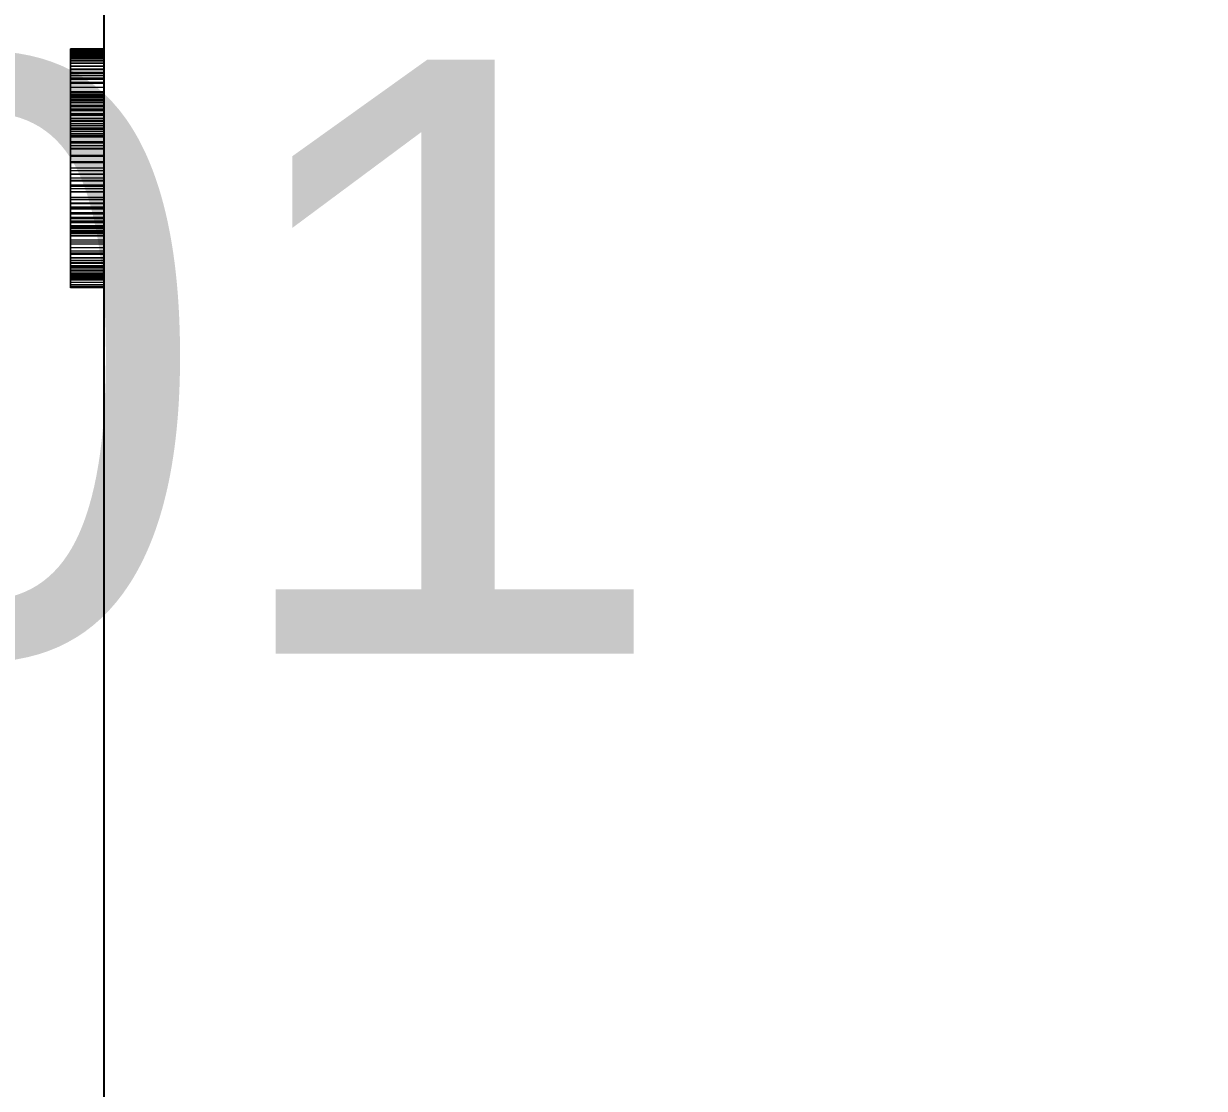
# Model space of a CAD drawing. Header units: millimetres. Extents: x 18 to 1043, y 90 to 420.
# Drawn here: x 272.21 to 279.24, y 129.53 to 135.87 of the extents above; entities that cross this region are included whole.
import ezdxf

# ---------------------------------------------------------------- set-up
doc = ezdxf.new("R2010")
doc.units = ezdxf.units.MM
doc.linetypes.add('WP_HIDDEN', pattern=[2.3, 1.5, -0.8])
for name, color, linetype, lineweight in [('ANNOTATIONS', 7, 'CONTINUOUS', 18), ('DIMENSIONS', 7, 'CONTINUOUS', 18), ('HIDDEN', 7, 'WP_HIDDEN', 13), ('VISIBLE', 7, 'CONTINUOUS', 25)]:
    doc.layers.add(name, color=color, linetype=linetype, lineweight=lineweight)
doc.styles.add('CJK', font='Arial Unicode.ttf')
doc.styles.add('OpenSansCondensed-Light', font='OpenSansCondensed-Light.ttf')
doc.dimstyles.new('EZDXF', dxfattribs={"dimtxt": 0.25, "dimasz": 0.175, "dimexe": 0.375, "dimexo": 0.125, "dimgap": 0.1, "dimtad": 1, "dimlfac": 100, "dimzin": 12, "dimdsep": 46, "dimtxsty": 'OpenSansCondensed-Light', "dimblk": 'ARCHTICK', "dimcen": 2.5, "dimazin": 3, "dimtfac": 0.5, "dimtmove": 2, "dimatfit": 3})

# ---------------------------------------------------------------- blocks, each defined once
blk = doc.blocks.new('_ARCHTICK')
at = {"color": 0, "linetype": 'BYBLOCK', "const_width": 0.15}
blk.add_lwpolyline([(-0.5, -0.5), (0.5, 0.5)], dxfattribs=at)

msp = doc.modelspace()

# ---------------------------------------------------------------- linework, layer by layer
at = {"layer": 'HIDDEN', "ltscale": 1.538462}
for p, q in [((272.69231, 135.71894), (272.49231, 135.71894)), ((272.49231, 135.71894), (272.49231, 134.66298)), ((272.49231, 134.29582), (272.49231, 135.71894)), ((272.49231, 135.71518), (272.49231, 135.716)), ((272.69231, 135.716), (272.49231, 135.716)), ((272.49231, 135.716), (272.49231, 135.7153)), ((272.69231, 135.7153), (272.49231, 135.7153)), ((272.49231, 135.7153), (272.49231, 135.71318)), ((272.49231, 135.7127), (272.49231, 135.71518)), ((272.69231, 135.71518), (272.49231, 135.71518)), ((272.69231, 135.71318), (272.49231, 135.71318)), ((272.49231, 135.71318), (272.49231, 135.70965)), ((272.69231, 135.71894), (272.69231, 134.66298)), ((272.69231, 134.29582), (272.69231, 135.71894)), ((272.69231, 135.716), (272.69231, 135.7153)), ((272.69231, 135.71518), (272.69231, 135.716)), ((272.69231, 135.7153), (272.69231, 135.71318)), ((272.69231, 135.7127), (272.69231, 135.71518)), ((272.69231, 135.71318), (272.69231, 135.70965)), ((272.49231, 135.70857), (272.49231, 135.7127)), ((272.69231, 135.7127), (272.49231, 135.7127)), ((272.69231, 135.70965), (272.49231, 135.70965)), ((272.49231, 135.70965), (272.49231, 135.70471)), ((272.49231, 135.70279), (272.49231, 135.70857)), ((272.69231, 135.70857), (272.49231, 135.70857)), ((272.69231, 135.70471), (272.49231, 135.70471)), ((272.49231, 135.70471), (272.49231, 135.69836)), ((272.49231, 135.69535), (272.49231, 135.70279)), ((272.69231, 135.70279), (272.49231, 135.70279)), ((272.69231, 135.69836), (272.49231, 135.69836)), ((272.49231, 135.69836), (272.49231, 135.6906)), ((272.49231, 135.68626), (272.49231, 135.69535)), ((272.69231, 135.69535), (272.49231, 135.69535)), ((272.69231, 135.6906), (272.49231, 135.6906)), ((272.49231, 135.6906), (272.49231, 135.68143)), ((272.49231, 135.67552), (272.49231, 135.68626)), ((272.69231, 135.68626), (272.49231, 135.68626)), ((272.69231, 135.68143), (272.49231, 135.68143)), ((272.49231, 135.68143), (272.49231, 135.67084)), ((272.49231, 135.66313), (272.49231, 135.67552)), ((272.69231, 135.67552), (272.49231, 135.67552)), ((272.69231, 135.67084), (272.49231, 135.67084)), ((272.49231, 135.67084), (272.49231, 135.65885)), ((272.49231, 135.64882), (272.49231, 135.66313)), ((272.69231, 135.66313), (272.49231, 135.66313)), ((272.69231, 135.65885), (272.49231, 135.65885)), ((272.49231, 135.65885), (272.49231, 135.64544)), ((272.49231, 135.63234), (272.49231, 135.64882)), ((272.69231, 135.64882), (272.49231, 135.64882)), ((272.69231, 135.64544), (272.49231, 135.64544)), ((272.49231, 135.64544), (272.49231, 135.63062)), ((272.69231, 135.70857), (272.69231, 135.7127)), ((272.69231, 135.70965), (272.69231, 135.70471)), ((272.69231, 135.70279), (272.69231, 135.70857)), ((272.69231, 135.70471), (272.69231, 135.69836)), ((272.69231, 135.69535), (272.69231, 135.70279)), ((272.69231, 135.69836), (272.69231, 135.6906)), ((272.69231, 135.68626), (272.69231, 135.69535)), ((272.69231, 135.6906), (272.69231, 135.68143)), ((272.69231, 135.67552), (272.69231, 135.68626)), ((272.69231, 135.68143), (272.69231, 135.67084)), ((272.69231, 135.66313), (272.69231, 135.67552)), ((272.69231, 135.67084), (272.69231, 135.65885)), ((272.69231, 135.64882), (272.69231, 135.66313)), ((272.69231, 135.65885), (272.69231, 135.64544)), ((272.69231, 135.63234), (272.69231, 135.64882)), ((272.69231, 135.64544), (272.69231, 135.63062)), ((272.49231, 135.61367), (272.49231, 135.63234)), ((272.69231, 135.63234), (272.49231, 135.63234)), ((272.69231, 135.63062), (272.49231, 135.63062)), ((272.49231, 135.63062), (272.49231, 135.61439)), ((272.69231, 135.61439), (272.49231, 135.61439)), ((272.49231, 135.61439), (272.49231, 135.59675)), ((272.49231, 135.59282), (272.49231, 135.61367)), ((272.69231, 135.61367), (272.49231, 135.61367)), ((272.69231, 135.59675), (272.49231, 135.59675)), ((272.49231, 135.59675), (272.49231, 135.5777)), ((272.49231, 135.56979), (272.49231, 135.59282)), ((272.69231, 135.59282), (272.49231, 135.59282)), ((272.69231, 135.5777), (272.49231, 135.5777)), ((272.49231, 135.5777), (272.49231, 135.55723)), ((272.69231, 135.61367), (272.69231, 135.63234)), ((272.69231, 135.63062), (272.69231, 135.61439)), ((272.69231, 135.61439), (272.69231, 135.59675)), ((272.69231, 135.59282), (272.69231, 135.61367)), ((272.69231, 135.59675), (272.69231, 135.5777)), ((272.69231, 135.56979), (272.69231, 135.59282)), ((272.69231, 135.5777), (272.69231, 135.55723)), ((272.49231, 135.54459), (272.49231, 135.56979)), ((272.69231, 135.56979), (272.49231, 135.56979)), ((272.69231, 135.55723), (272.49231, 135.55723)), ((272.49231, 135.55723), (272.49231, 135.53536)), ((272.49231, 135.5172), (272.49231, 135.54459)), ((272.69231, 135.54459), (272.49231, 135.54459)), ((272.69231, 135.53536), (272.49231, 135.53536)), ((272.49231, 135.53536), (272.49231, 135.51227)), ((272.49231, 135.48763), (272.49231, 135.5172)), ((272.69231, 135.5172), (272.49231, 135.5172)), ((272.69231, 135.51227), (272.49231, 135.51227)), ((272.49231, 135.51227), (272.49231, 135.48818)), ((272.69231, 135.54459), (272.69231, 135.56979)), ((272.69231, 135.55723), (272.69231, 135.53536)), ((272.69231, 135.5172), (272.69231, 135.54459)), ((272.69231, 135.53536), (272.69231, 135.51227)), ((272.69231, 135.48763), (272.69231, 135.5172)), ((272.69231, 135.51227), (272.69231, 135.48818)), ((272.69231, 135.48818), (272.49231, 135.48818)), ((272.49231, 135.48818), (272.49231, 135.46308)), ((272.49231, 135.45444), (272.49231, 135.48763)), ((272.69231, 135.48763), (272.49231, 135.48763)), ((272.69231, 135.46308), (272.49231, 135.46308)), ((272.49231, 135.46308), (272.49231, 135.43696)), ((272.49231, 135.41617), (272.49231, 135.45444)), ((272.69231, 135.45444), (272.49231, 135.45444)), ((272.69231, 135.4443), (272.49231, 135.4443)), ((272.49231, 135.4443), (272.49231, 135.44238)), ((272.49231, 135.44255), (272.49231, 135.4443)), ((272.69231, 135.44255), (272.49231, 135.44255)), ((272.49231, 135.43728), (272.49231, 135.44255)), ((272.69231, 135.44238), (272.49231, 135.44238)), ((272.49231, 135.44238), (272.49231, 135.43659)), ((272.69231, 135.43728), (272.49231, 135.43728)), ((272.49231, 135.4285), (272.49231, 135.43728)), ((272.69231, 135.43696), (272.49231, 135.43696)), ((272.49231, 135.43696), (272.49231, 135.40984)), ((272.69231, 135.43659), (272.49231, 135.43659)), ((272.49231, 135.43659), (272.49231, 135.42696)), ((272.69231, 135.48818), (272.69231, 135.46308)), ((272.69231, 135.45444), (272.69231, 135.48763)), ((272.69231, 135.46308), (272.69231, 135.43696)), ((272.69231, 135.41617), (272.69231, 135.45444)), ((272.69231, 135.4443), (272.69231, 135.44238)), ((272.69231, 135.44255), (272.69231, 135.4443)), ((272.69231, 135.43728), (272.69231, 135.44255)), ((272.69231, 135.44238), (272.69231, 135.43659)), ((272.69231, 135.4285), (272.69231, 135.43728)), ((272.69231, 135.43696), (272.69231, 135.40984)), ((272.69231, 135.43659), (272.69231, 135.42696)), ((272.69231, 135.4285), (272.49231, 135.4285)), ((272.49231, 135.41622), (272.49231, 135.4285)), ((272.69231, 135.42696), (272.49231, 135.42696)), ((272.49231, 135.42696), (272.49231, 135.41346)), ((272.69231, 135.41622), (272.49231, 135.41622)), ((272.49231, 135.40042), (272.49231, 135.41622)), ((272.49231, 135.37283), (272.49231, 135.41617)), ((272.69231, 135.41617), (272.49231, 135.41617)), ((272.69231, 135.41346), (272.49231, 135.41346)), ((272.49231, 135.41346), (272.49231, 135.39611)), ((272.69231, 135.40984), (272.49231, 135.40984)), ((272.49231, 135.40984), (272.49231, 135.3817)), ((272.69231, 135.40042), (272.49231, 135.40042)), ((272.49231, 135.38111), (272.49231, 135.40042)), ((272.69231, 135.39611), (272.49231, 135.39611)), ((272.49231, 135.39611), (272.49231, 135.37491)), ((272.69231, 135.3817), (272.49231, 135.3817)), ((272.49231, 135.3817), (272.49231, 135.35256)), ((272.69231, 135.38111), (272.49231, 135.38111)), ((272.49231, 135.35828), (272.49231, 135.38111)), ((272.69231, 135.37491), (272.49231, 135.37491)), ((272.49231, 135.37491), (272.49231, 135.34985)), ((272.49231, 135.32443), (272.49231, 135.37283)), ((272.69231, 135.37283), (272.49231, 135.37283)), ((272.69231, 135.41622), (272.69231, 135.4285)), ((272.69231, 135.42696), (272.69231, 135.41346)), ((272.69231, 135.40042), (272.69231, 135.41622)), ((272.69231, 135.37283), (272.69231, 135.41617)), ((272.69231, 135.41346), (272.69231, 135.39611)), ((272.69231, 135.40984), (272.69231, 135.3817)), ((272.69231, 135.38111), (272.69231, 135.40042)), ((272.69231, 135.39611), (272.69231, 135.37491)), ((272.69231, 135.3817), (272.69231, 135.35256)), ((272.69231, 135.35828), (272.69231, 135.38111)), ((272.69231, 135.37491), (272.69231, 135.34985)), ((272.69231, 135.32443), (272.69231, 135.37283)), ((272.69231, 135.35828), (272.49231, 135.35828)), ((272.49231, 135.33195), (272.49231, 135.35828)), ((272.69231, 135.35256), (272.49231, 135.35256)), ((272.49231, 135.35256), (272.49231, 135.32241)), ((272.69231, 135.34985), (272.49231, 135.34985)), ((272.49231, 135.34985), (272.49231, 135.32094)), ((272.69231, 135.33195), (272.49231, 135.33195)), ((272.49231, 135.3028), (272.49231, 135.33195)), ((272.49231, 135.2124), (272.49231, 135.32443)), ((272.69231, 135.32443), (272.49231, 135.32443)), ((272.69231, 135.32241), (272.49231, 135.32241)), ((272.49231, 135.32241), (272.49231, 135.29124)), ((272.69231, 135.32094), (272.49231, 135.32094)), ((272.49231, 135.32094), (272.49231, 135.28654)), ((272.69231, 135.3028), (272.49231, 135.3028)), ((272.49231, 135.27151), (272.49231, 135.3028)), ((272.69231, 135.29124), (272.49231, 135.29124)), ((272.49231, 135.29124), (272.49231, 135.25907)), ((272.69231, 135.33195), (272.69231, 135.35828)), ((272.69231, 135.35256), (272.69231, 135.32241)), ((272.69231, 135.34985), (272.69231, 135.32094)), ((272.69231, 135.3028), (272.69231, 135.33195)), ((272.69231, 135.2124), (272.69231, 135.32443)), ((272.69231, 135.32241), (272.69231, 135.29124)), ((272.69231, 135.32094), (272.69231, 135.28654)), ((272.69231, 135.27151), (272.69231, 135.3028)), ((272.69231, 135.29124), (272.69231, 135.25907)), ((272.69231, 135.28654), (272.49231, 135.28654)), ((272.49231, 135.28654), (272.49231, 135.24503)), ((272.69231, 135.27151), (272.49231, 135.27151)), ((272.49231, 135.23809), (272.49231, 135.27151)), ((272.69231, 135.25907), (272.49231, 135.25907)), ((272.49231, 135.25907), (272.49231, 135.22589)), ((272.69231, 135.24503), (272.49231, 135.24503)), ((272.49231, 135.24503), (272.49231, 135.1964)), ((272.69231, 135.23809), (272.49231, 135.23809)), ((272.49231, 135.20253), (272.49231, 135.23809)), ((272.69231, 135.22589), (272.49231, 135.22589)), ((272.49231, 135.22589), (272.49231, 135.1917)), ((272.69231, 135.28654), (272.69231, 135.24503)), ((272.69231, 135.23809), (272.69231, 135.27151)), ((272.69231, 135.25907), (272.69231, 135.22589)), ((272.69231, 135.24503), (272.69231, 135.1964)), ((272.69231, 135.20253), (272.69231, 135.23809)), ((272.69231, 135.22589), (272.69231, 135.1917)), ((272.49231, 135.08008), (272.49231, 135.2124)), ((272.69231, 135.2124), (272.49231, 135.2124)), ((272.69231, 135.20253), (272.49231, 135.20253)), ((272.49231, 135.16484), (272.49231, 135.20253)), ((272.69231, 135.1964), (272.49231, 135.1964)), ((272.49231, 135.1964), (272.49231, 135.14066)), ((272.69231, 135.1917), (272.49231, 135.1917)), ((272.49231, 135.1917), (272.49231, 135.15649)), ((272.69231, 135.16484), (272.49231, 135.16484)), ((272.49231, 135.12501), (272.49231, 135.16484)), ((272.69231, 135.15649), (272.49231, 135.15649)), ((272.49231, 135.15649), (272.49231, 135.12028)), ((272.69231, 135.08008), (272.69231, 135.2124)), ((272.69231, 135.16484), (272.69231, 135.20253)), ((272.69231, 135.1964), (272.69231, 135.14066)), ((272.69231, 135.1917), (272.69231, 135.15649)), ((272.69231, 135.12501), (272.69231, 135.16484)), ((272.69231, 135.15649), (272.69231, 135.12028)), ((272.69231, 135.14066), (272.49231, 135.14066)), ((272.49231, 135.14066), (272.49231, 135.07781)), ((272.69231, 135.12501), (272.49231, 135.12501)), ((272.49231, 135.08305), (272.49231, 135.12501)), ((272.69231, 135.12028), (272.49231, 135.12028)), ((272.49231, 135.12028), (272.49231, 135.08306)), ((272.69231, 135.08306), (272.49231, 135.08306)), ((272.49231, 135.08306), (272.49231, 135.04483)), ((272.69231, 135.08305), (272.49231, 135.08305)), ((272.49231, 135.03896), (272.49231, 135.08305)), ((272.49231, 134.97177), (272.49231, 135.08008)), ((272.69231, 135.14066), (272.69231, 135.07781)), ((272.69231, 135.08305), (272.69231, 135.12501)), ((272.69231, 135.12028), (272.69231, 135.08306)), ((272.69231, 135.08306), (272.69231, 135.04483)), ((272.69231, 135.03896), (272.69231, 135.08305)), ((272.69231, 134.97177), (272.69231, 135.08008)), ((272.69231, 135.07781), (272.49231, 135.07781)), ((272.49231, 135.07781), (272.49231, 135.00784)), ((272.69231, 135.04483), (272.49231, 135.04483)), ((272.49231, 135.04483), (272.49231, 135.00695)), ((272.69231, 135.03896), (272.49231, 135.03896)), ((272.49231, 134.99242), (272.49231, 135.03896)), ((272.69231, 135.07781), (272.69231, 135.00784)), ((272.69231, 135.04483), (272.69231, 135.00695)), ((272.69231, 134.99242), (272.69231, 135.03896)), ((272.69231, 135.00784), (272.49231, 135.00784)), ((272.49231, 135.00784), (272.49231, 134.93076)), ((272.69231, 135.00695), (272.49231, 135.00695)), ((272.49231, 135.00695), (272.49231, 134.97005)), ((272.69231, 134.99242), (272.49231, 134.99242)), ((272.49231, 134.94827), (272.49231, 134.99242)), ((272.49231, 134.88475), (272.49231, 134.97177)), ((272.69231, 134.97177), (272.49231, 134.97177)), ((272.69231, 134.97005), (272.49231, 134.97005)), ((272.49231, 134.97005), (272.49231, 134.93411)), ((272.69231, 134.94827), (272.49231, 134.94827)), ((272.49231, 134.9065), (272.49231, 134.94827)), ((272.69231, 135.00784), (272.69231, 134.93076)), ((272.69231, 135.00695), (272.69231, 134.97005)), ((272.69231, 134.94827), (272.69231, 134.99242)), ((272.69231, 134.88475), (272.69231, 134.97177)), ((272.69231, 134.97005), (272.69231, 134.93411)), ((272.69231, 134.9065), (272.69231, 134.94827)), ((272.69231, 134.93411), (272.49231, 134.93411)), ((272.49231, 134.93411), (272.49231, 134.89916)), ((272.69231, 134.93076), (272.49231, 134.93076)), ((272.49231, 134.93076), (272.49231, 134.84656)), ((272.69231, 134.9065), (272.49231, 134.9065)), ((272.49231, 134.86713), (272.49231, 134.9065)), ((272.69231, 134.89916), (272.49231, 134.89916)), ((272.49231, 134.89916), (272.49231, 134.86518)), ((272.49231, 134.81903), (272.49231, 134.88475)), ((272.69231, 134.88475), (272.49231, 134.88475)), ((272.69231, 134.93411), (272.69231, 134.89916)), ((272.69231, 134.93076), (272.69231, 134.84656)), ((272.69231, 134.86713), (272.69231, 134.9065)), ((272.69231, 134.89916), (272.69231, 134.86518)), ((272.69231, 134.81903), (272.69231, 134.88475)), ((272.69231, 134.86713), (272.49231, 134.86713)), ((272.49231, 134.83013), (272.49231, 134.86713)), ((272.69231, 134.86518), (272.49231, 134.86518)), ((272.49231, 134.86518), (272.49231, 134.83218)), ((272.49231, 134.84656), (272.49231, 134.74013)), ((272.69231, 134.83218), (272.49231, 134.83218)), ((272.49231, 134.83218), (272.49231, 134.80015)), ((272.69231, 134.83013), (272.49231, 134.83013)), ((272.49231, 134.79553), (272.49231, 134.83013)), ((272.49231, 134.7746), (272.49231, 134.81903)), ((272.69231, 134.81903), (272.49231, 134.81903)), ((272.69231, 134.80015), (272.49231, 134.80015)), ((272.49231, 134.80015), (272.49231, 134.76909)), ((272.69231, 134.83013), (272.69231, 134.86713)), ((272.69231, 134.86518), (272.69231, 134.83218)), ((272.69231, 134.84656), (272.69231, 134.74013)), ((272.69231, 134.83218), (272.69231, 134.80015)), ((272.69231, 134.79553), (272.69231, 134.83013)), ((272.69231, 134.7746), (272.69231, 134.81903)), ((272.69231, 134.80015), (272.69231, 134.76909)), ((272.69231, 134.79553), (272.49231, 134.79553)), ((272.49231, 134.76331), (272.49231, 134.79553)), ((272.49231, 134.74229), (272.49231, 134.7746)), ((272.69231, 134.7746), (272.49231, 134.7746)), ((272.69231, 134.76909), (272.49231, 134.76909)), ((272.49231, 134.76909), (272.49231, 134.73901)), ((272.69231, 134.76331), (272.49231, 134.76331)), ((272.49231, 134.73348), (272.49231, 134.76331)), ((272.49231, 134.71292), (272.49231, 134.74229)), ((272.69231, 134.74229), (272.49231, 134.74229)), ((272.69231, 134.74013), (272.49231, 134.74013)), ((272.49231, 134.74013), (272.49231, 134.69191)), ((272.69231, 134.73901), (272.49231, 134.73901)), ((272.49231, 134.73901), (272.49231, 134.70991)), ((272.69231, 134.73348), (272.49231, 134.73348)), ((272.49231, 134.70661), (272.49231, 134.73348)), ((272.69231, 134.76331), (272.69231, 134.79553)), ((272.69231, 134.74229), (272.69231, 134.7746)), ((272.69231, 134.76909), (272.69231, 134.73901)), ((272.69231, 134.73348), (272.69231, 134.76331)), ((272.69231, 134.71292), (272.69231, 134.74229)), ((272.69231, 134.74013), (272.69231, 134.69191)), ((272.69231, 134.73901), (272.69231, 134.70991)), ((272.69231, 134.70661), (272.69231, 134.73348)), ((272.49231, 134.68648), (272.49231, 134.71292)), ((272.69231, 134.71292), (272.49231, 134.71292)), ((272.69231, 134.70991), (272.49231, 134.70991)), ((272.49231, 134.70991), (272.49231, 134.68178)), ((272.69231, 134.70661), (272.49231, 134.70661)), ((272.49231, 134.68327), (272.49231, 134.70661)), ((272.69231, 134.69191), (272.49231, 134.69191)), ((272.49231, 134.69191), (272.49231, 134.64701)), ((272.49231, 134.66298), (272.49231, 134.68648)), ((272.69231, 134.68648), (272.49231, 134.68648)), ((272.69231, 134.68327), (272.49231, 134.68327)), ((272.49231, 134.66346), (272.49231, 134.68327)), ((272.69231, 134.68178), (272.49231, 134.68178)), ((272.49231, 134.68178), (272.49231, 134.65463)), ((272.69231, 134.66346), (272.49231, 134.66346)), ((272.49231, 134.64719), (272.49231, 134.66346)), ((272.69231, 134.66298), (272.49231, 134.66298)), ((272.69231, 134.68648), (272.69231, 134.71292)), ((272.69231, 134.70991), (272.69231, 134.68178)), ((272.69231, 134.68327), (272.69231, 134.70661)), ((272.69231, 134.69191), (272.69231, 134.64701)), ((272.69231, 134.66298), (272.69231, 134.68648)), ((272.69231, 134.66346), (272.69231, 134.68327)), ((272.69231, 134.68178), (272.69231, 134.65463)), ((272.69231, 134.64719), (272.69231, 134.66346)), ((272.69231, 134.65463), (272.49231, 134.65463)), ((272.49231, 134.65463), (272.49231, 134.62845)), ((272.69231, 134.64719), (272.49231, 134.64719)), ((272.49231, 134.63446), (272.49231, 134.64719)), ((272.69231, 134.64701), (272.49231, 134.64701)), ((272.49231, 134.64701), (272.49231, 134.60544)), ((272.69231, 134.63446), (272.49231, 134.63446)), ((272.49231, 134.62526), (272.49231, 134.63446)), ((272.69231, 134.62845), (272.49231, 134.62845)), ((272.49231, 134.62845), (272.49231, 134.60325)), ((272.69231, 134.62526), (272.49231, 134.62526)), ((272.49231, 134.61959), (272.49231, 134.62526)), ((272.69231, 134.61959), (272.49231, 134.61959)), ((272.49231, 134.61745), (272.49231, 134.61959)), ((272.69231, 134.61745), (272.49231, 134.61745)), ((272.49231, 134.34575), (272.49231, 134.61745)), ((272.69231, 134.60544), (272.49231, 134.60544)), ((272.49231, 134.60544), (272.49231, 134.5672)), ((272.69231, 134.60325), (272.49231, 134.60325)), ((272.49231, 134.60325), (272.49231, 134.57902)), ((272.69231, 134.65463), (272.69231, 134.62845)), ((272.69231, 134.63446), (272.69231, 134.64719)), ((272.69231, 134.64701), (272.69231, 134.60544)), ((272.69231, 134.62526), (272.69231, 134.63446)), ((272.69231, 134.62845), (272.69231, 134.60325)), ((272.69231, 134.61959), (272.69231, 134.62526)), ((272.69231, 134.61745), (272.69231, 134.61959)), ((272.69231, 134.34575), (272.69231, 134.61745)), ((272.69231, 134.60544), (272.69231, 134.5672)), ((272.69231, 134.60325), (272.69231, 134.57902)), ((272.69231, 134.57902), (272.49231, 134.57902)), ((272.49231, 134.57902), (272.49231, 134.55577)), ((272.69231, 134.5672), (272.49231, 134.5672)), ((272.49231, 134.5672), (272.49231, 134.53228)), ((272.69231, 134.55577), (272.49231, 134.55577)), ((272.49231, 134.55577), (272.49231, 134.53361)), ((272.69231, 134.53361), (272.49231, 134.53361)), ((272.49231, 134.53361), (272.49231, 134.51265)), ((272.69231, 134.53228), (272.49231, 134.53228)), ((272.49231, 134.53228), (272.49231, 134.5007)), ((272.69231, 134.57902), (272.69231, 134.55577)), ((272.69231, 134.5672), (272.69231, 134.53228)), ((272.69231, 134.55577), (272.69231, 134.53361)), ((272.69231, 134.53361), (272.69231, 134.51265)), ((272.69231, 134.53228), (272.69231, 134.5007)), ((272.69231, 134.51265), (272.49231, 134.51265)), ((272.49231, 134.51265), (272.49231, 134.4929)), ((272.69231, 134.5007), (272.49231, 134.5007)), ((272.49231, 134.5007), (272.49231, 134.47179)), ((272.69231, 134.4929), (272.49231, 134.4929)), ((272.49231, 134.4929), (272.49231, 134.47435)), ((272.69231, 134.47435), (272.49231, 134.47435)), ((272.49231, 134.47435), (272.49231, 134.45701)), ((272.69231, 134.47179), (272.49231, 134.47179)), ((272.49231, 134.47179), (272.49231, 134.44493)), ((272.69231, 134.45701), (272.49231, 134.45701)), ((272.49231, 134.45701), (272.49231, 134.44087)), ((272.69231, 134.51265), (272.69231, 134.4929)), ((272.69231, 134.5007), (272.69231, 134.47179)), ((272.69231, 134.4929), (272.69231, 134.47435)), ((272.69231, 134.47435), (272.69231, 134.45701)), ((272.69231, 134.47179), (272.69231, 134.44493)), ((272.69231, 134.45701), (272.69231, 134.44087)), ((272.69231, 134.44493), (272.49231, 134.44493)), ((272.49231, 134.44493), (272.49231, 134.42012)), ((272.69231, 134.44087), (272.49231, 134.44087)), ((272.49231, 134.44087), (272.49231, 134.42594)), ((272.69231, 134.42594), (272.49231, 134.42594)), ((272.49231, 134.42594), (272.49231, 134.41221)), ((272.69231, 134.42012), (272.49231, 134.42012)), ((272.49231, 134.42012), (272.49231, 134.39734)), ((272.69231, 134.41221), (272.49231, 134.41221)), ((272.49231, 134.41221), (272.49231, 134.39969)), ((272.69231, 134.39969), (272.49231, 134.39969)), ((272.49231, 134.39969), (272.49231, 134.38837)), ((272.69231, 134.39734), (272.49231, 134.39734)), ((272.49231, 134.39734), (272.49231, 134.37661)), ((272.69231, 134.38837), (272.49231, 134.38837)), ((272.49231, 134.38837), (272.49231, 134.37825)), ((272.69231, 134.37825), (272.49231, 134.37825)), ((272.49231, 134.37825), (272.49231, 134.36934)), ((272.69231, 134.44493), (272.69231, 134.42012)), ((272.69231, 134.44087), (272.69231, 134.42594)), ((272.69231, 134.42594), (272.69231, 134.41221)), ((272.69231, 134.42012), (272.69231, 134.39734)), ((272.69231, 134.41221), (272.69231, 134.39969)), ((272.69231, 134.39969), (272.69231, 134.38837)), ((272.69231, 134.39734), (272.69231, 134.37661)), ((272.69231, 134.38837), (272.69231, 134.37825)), ((272.69231, 134.37825), (272.69231, 134.36934)), ((272.69231, 134.37661), (272.49231, 134.37661)), ((272.49231, 134.37661), (272.49231, 134.35792)), ((272.69231, 134.36934), (272.49231, 134.36934)), ((272.49231, 134.36934), (272.49231, 134.36164)), ((272.69231, 134.36164), (272.49231, 134.36164)), ((272.49231, 134.36164), (272.49231, 134.35514)), ((272.69231, 134.35792), (272.49231, 134.35792)), ((272.49231, 134.35792), (272.49231, 134.34127)), ((272.69231, 134.35514), (272.49231, 134.35514)), ((272.49231, 134.35514), (272.49231, 134.34985)), ((272.69231, 134.34985), (272.49231, 134.34985)), ((272.49231, 134.34985), (272.49231, 134.34575)), ((272.69231, 134.34575), (272.49231, 134.34575)), ((272.69231, 134.34127), (272.49231, 134.34127)), ((272.49231, 134.34127), (272.49231, 134.32666)), ((272.69231, 134.32666), (272.49231, 134.32666)), ((272.49231, 134.32666), (272.49231, 134.31207)), ((272.69231, 134.31207), (272.49231, 134.31207)), ((272.49231, 134.31207), (272.49231, 134.30206)), ((272.69231, 134.37661), (272.69231, 134.35792)), ((272.69231, 134.36934), (272.69231, 134.36164)), ((272.69231, 134.36164), (272.69231, 134.35514)), ((272.69231, 134.35792), (272.69231, 134.34127)), ((272.69231, 134.35514), (272.69231, 134.34985)), ((272.69231, 134.34985), (272.69231, 134.34575)), ((272.69231, 134.34127), (272.69231, 134.32666)), ((272.69231, 134.32666), (272.69231, 134.31207)), ((272.69231, 134.31207), (272.69231, 134.30206)), ((272.69231, 134.30206), (272.49231, 134.30206)), ((272.49231, 134.30206), (272.49231, 134.29665)), ((272.69231, 134.29665), (272.49231, 134.29665)), ((272.49231, 134.29665), (272.49231, 134.29582)), ((272.69231, 134.29582), (272.49231, 134.29582)), ((272.69231, 134.30206), (272.69231, 134.29665)), ((272.69231, 134.29665), (272.69231, 134.29582))]:
    msp.add_line(p, q, dxfattribs=at)
at = {"layer": 'VISIBLE'}
msp.add_line((272.69231, 91.53846), (272.69231, 191.53846), dxfattribs=at)

# ---------------------------------------------------------------- texts
at = {"layer": 'ANNOTATIONS', "style": 'CJK'}
msp.add_text('H01', height=3.538462, dxfattribs=at).set_placement((267.01923, 132.11538))

# ---------------------------------------------------------------- dimensions: what is measured, and where the dimension line sits
at = {"layer": 'DIMENSIONS'}
msp.add_linear_dim(base=(285, 91.53846), p1=(272.69231, 91.53846), p2=(272.69231, 191.53846), angle=90, dimstyle='EZDXF', override={"dimtxt": 4, "dimasz": 2.307692, "dimexe": 1.230769, "dimexo": 1.230769, "dimgap": 1.538462, "dimdec": 4, "dimlfac": 1, "dimzin": 8, "dimtxsty": 'CJK', "dimclrd": 7, "dimclre": 7, "dimclrt": 7}, dxfattribs=at).render()

doc.saveas('drawing.dxf')
